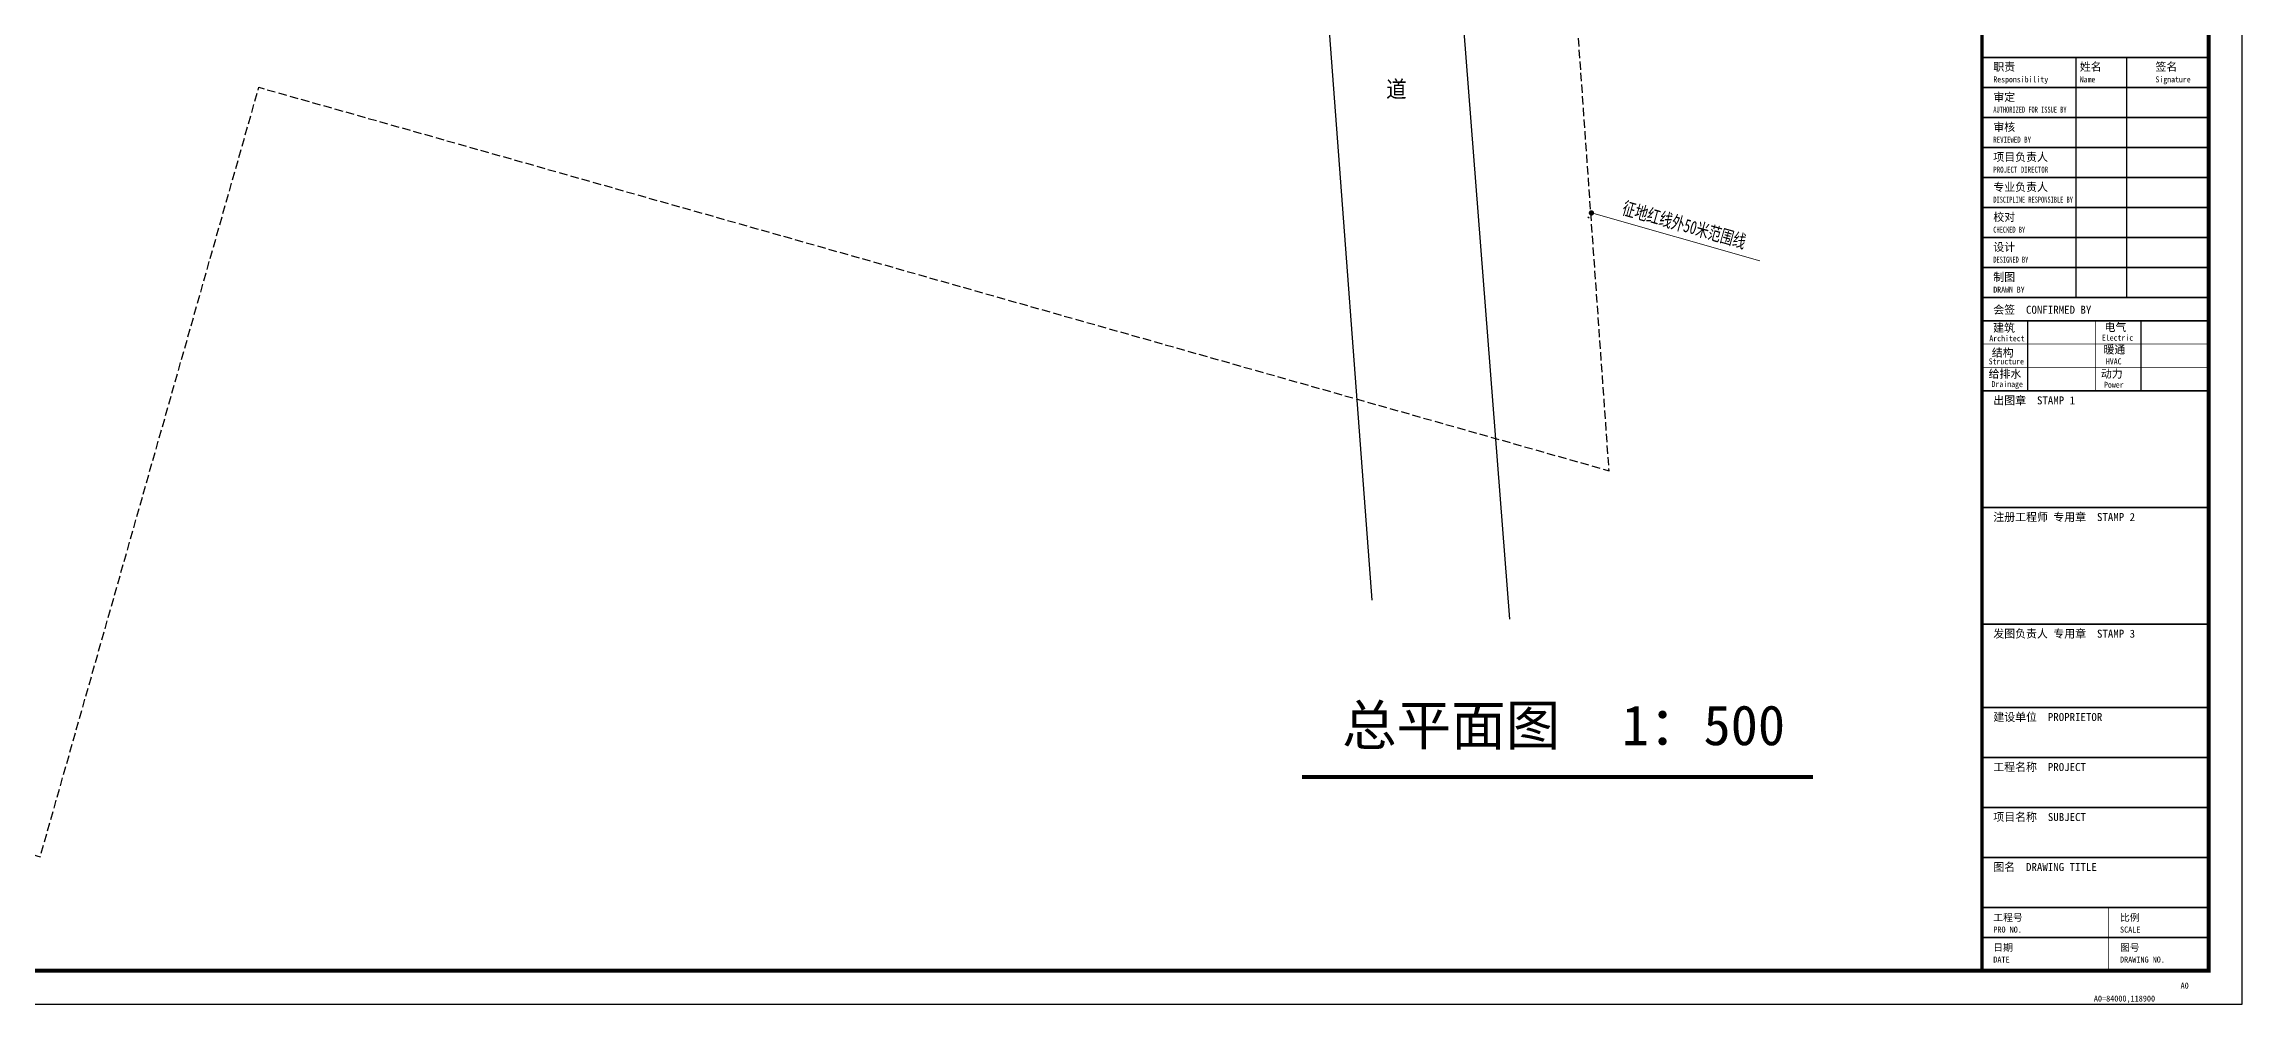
# Model space of a CAD drawing. Header units: millimetres. Extents: x 221342 to 221936, y -165780 to -165359.
# Drawn here: x 221606.5 to 221936.2, y -165779.8 to -165635.7 of the extents above; entities that cross this region are included whole.
import ezdxf

# ---------------------------------------------------------------- set-up
doc = ezdxf.new("R2010")
doc.units = ezdxf.units.MM
doc.linetypes.add('DASH', pattern=[0.35, 0.25, -0.1])
for name, color, linetype in [('COLUMN', 220, 'Continuous'), ('DX', 250, 'Continuous'), ('PUB_DIM', 3, 'Continuous'), ('TEXT', 171, 'Continuous'), ('TK', 3, 'Continuous'), ('zt-道路', 240, 'Continuous')]:
    doc.layers.add(name, color=color, linetype=linetype)
doc.styles.add('-黑体', font='', dxfattribs={"width": 0.7})
doc.styles.add('HZHT', font='')
doc.styles.add('图框字体2', font='', dxfattribs={"width": 0.8})
doc.styles.get('-黑体').set_extended_font_data('SimHei')
doc.styles.get('HZHT').set_extended_font_data('SimHei')
doc.styles.get('图框字体2').set_extended_font_data('FangSong')

msp = doc.modelspace()

# ---------------------------------------------------------------- linework, layer by layer
at = {"linetype": 'Continuous', "const_width": 0.6, "elevation": -20.765, "flags": 128}
msp.add_lwpolyline([(221795.203, -165745.714), (221871.818, -165745.714)], dxfattribs=at)
at = {"layer": 'COLUMN', "color": 211, "linetype": 'DASH', "ltscale": 5, "flags": 128}
msp.add_lwpolyline([(221377.584, -165692.787), (221605.982, -165757.663), (221638.771, -165642.23), (221841.266, -165699.749), (221826.696, -165494.171), (221465.005, -165385.02)], close=True, dxfattribs=at)
at = {"layer": 'DX', "linetype": 'Continuous'}
msp.add_line((221838.056, -165661.661), (221838.268, -165661.792), dxfattribs=at)
at = {"layer": 'PUB_DIM', "color": 20, "lineweight": 0}
msp.add_line((221838.612, -165661.08), (221863.887, -165668.26), dxfattribs=at)
at = {"layer": 'PUB_DIM', "color": 20, "lineweight": 0, "const_width": 0.4, "flags": 128}
msp.add_lwpolyline([(221838.42, -165661.026, 1), (221838.804, -165661.135, 1)], format="xyb", close=True, dxfattribs=at)
at = {"layer": 'TK'}
for p, q in [((221911.307, -165673.755), (221911.307, -165637.755)), ((221918.894, -165673.755), (221918.894, -165637.755)), ((221904.081, -165687.755), (221904.081, -165677.255)), ((221921.081, -165687.755), (221921.081, -165677.255))]:
    msp.add_line(p, q, dxfattribs=at)
msp.add_lwpolyline([(221341.684, -165779.755), (221936.184, -165779.755), (221936.184, -165359.255), (221341.684, -165359.255)], close=True, dxfattribs=at)
at = {"layer": 'TK', "const_width": 0.6}
msp.add_lwpolyline([(221354.184, -165774.755), (221931.184, -165774.755), (221931.184, -165364.255), (221354.184, -165364.255)], close=True, dxfattribs=at)
at = {"layer": 'TK'}
for points, const_width in [([(221897.184, -165774.755), (221897.184, -165364.255)], 0.5), ([(221897.184, -165637.755), (221931.184, -165637.755)], 0.25), ([(221897.184, -165642.255), (221931.184, -165642.255)], 0.25), ([(221897.184, -165646.755), (221931.184, -165646.755)], 0.25), ([(221897.184, -165651.255), (221931.184, -165651.255)], 0.25), ([(221897.184, -165655.755), (221931.184, -165655.755)], 0.25), ([(221897.184, -165660.255), (221931.184, -165660.255)], 0.25), ([(221897.184, -165664.755), (221931.184, -165664.755)], 0.25), ([(221897.184, -165669.255), (221931.184, -165669.255)], 0.25), ([(221897.184, -165673.755), (221931.184, -165673.755)], 0.25), ([(221897.184, -165677.255), (221931.184, -165677.255)], 0.25), ([(221914.184, -165677.255), (221914.184, -165687.755)], 0.1), ([(221897.184, -165680.755), (221931.184, -165680.755)], 0.1), ([(221897.184, -165684.255), (221931.184, -165684.255)], 0.1), ([(221897.184, -165687.755), (221931.184, -165687.755)], 0.25), ([(221897.184, -165705.255), (221931.184, -165705.255)], 0.25), ([(221897.184, -165722.755), (221931.184, -165722.755)], 0.25), ([(221897.184, -165735.255), (221931.184, -165735.255)], 0.25), ([(221897.184, -165742.755), (221931.184, -165742.755)], 0.25), ([(221897.184, -165750.255), (221931.184, -165750.255)], 0.25), ([(221897.184, -165757.755), (221931.184, -165757.755)], 0.25), ([(221897.184, -165765.255), (221931.184, -165765.255)], 0.25), ([(221916.184, -165765.255), (221916.184, -165774.755)], 0.1), ([(221897.184, -165769.755), (221931.184, -165769.755)], 0.25)]:
    msp.add_lwpolyline(points, dxfattribs=dict(at, const_width=const_width))
at = {"layer": 'zt-道路', "linetype": 'Continuous'}
for p, q in [((221826.373, -165722.04), (221808.209, -165488.592)), ((221799.02, -165630.482), (221805.705, -165719.168))]:
    msp.add_line(p, q, dxfattribs=at)

# ---------------------------------------------------------------- texts
at = {"layer": 'PUB_DIM', "color": 5, "lineweight": 0, "style": '-黑体', "width": 0.9}
msp.add_text('道', height=2.5, dxfattribs=at).set_placement((221807.827, -165643.762))
at = {"layer": 'PUB_DIM', "color": 20, "lineweight": 0, "style": '-黑体', "width": 0.7}
msp.add_text('征地红线外50米范围线', height=2, rotation=344.14276, dxfattribs=at).set_placement((221843.081, -165661.221))
at = {"layer": 'TEXT', "style": 'HZHT'}
for s, p in [('总平面图', (221801.212, -165740.923, -20.765)), ('1：500', (221843.15, -165740.923, -20.765))]:
    msp.add_text(s, height=6, dxfattribs=at).set_placement(p)
at = {"layer": 'TK', "style": '图框字体2'}
for s, height, p in [('职责', 1.2, (221898.884, -165639.762)), ('姓名', 1.2, (221911.848, -165639.762)), ('签名', 1.2, (221923.198, -165639.762)), ('审定', 1.2, (221898.884, -165644.299)), ('审核', 1.2, (221898.884, -165648.799)), ('项目负责人', 1.2, (221898.884, -165653.299)), ('专业负责人', 1.2, (221898.884, -165657.799)), ('校对', 1.2, (221898.884, -165662.299)), ('设计', 1.2, (221898.884, -165666.799)), ('制图', 1.2, (221898.884, -165671.299)), ('会签  CONFIRMED BY', 1.2, (221898.884, -165676.199)), ('建筑', 1.2, (221898.852, -165678.922)), ('电气', 1.2, (221915.554, -165678.83)), ('结构', 1.2, (221898.657, -165682.649)), ('暖通', 1.2, (221915.404, -165682.18)), ('给排水', 1.2, (221898.171, -165685.825)), ('动力', 1.2, (221915.014, -165685.8)), ('出图章  STAMP 1', 1.2, (221898.884, -165689.799)), ('注册工程师 专用章  STAMP 2', 1.2, (221898.884, -165707.299)), ('发图负责人 专用章  STAMP 3', 1.2, (221898.884, -165724.799)), ('建设单位  PROPRIETOR', 1.2, (221898.884, -165737.299)), ('工程名称  PROJECT', 1.2, (221898.884, -165744.799)), ('项目名称  SUBJECT', 1.2, (221898.884, -165752.299)), ('图名  DRAWING TITLE', 1.2, (221898.884, -165759.799)), ('工程号', 1.05, (221898.884, -165767.299)), ('比例', 1.05, (221917.884, -165767.299)), ('PRO NO.', 0.9, (221898.884, -165769.032)), ('SCALE', 0.9, (221917.884, -165769.032)), ('DATE', 0.9, (221898.884, -165773.532)), ('日期', 1.05, (221898.884, -165771.799)), ('DRAWING NO.', 0.9, (221917.884, -165773.532)), ('图号', 1.05, (221917.884, -165771.799)), ('A0=84000,118900', 0.9, (221913.963, -165779.377))]:
    msp.add_text(s, height=height, dxfattribs=at).set_placement(p)
for s, width, p in [('Responsibility', 0.8, (221898.884, -165641.495)), ('Name', 0.8, (221911.848, -165641.495)), ('Signature', 0.8, (221923.198, -165641.495)), ('AUTHORIZED FOR ISSUE BY', 0.65, (221898.884, -165646.032)), ('REVIEWED BY', 0.7, (221898.884, -165650.532)), ('PROJECT DIRECTOR', 0.7, (221898.884, -165655.032)), ('DISCIPLINE RESPONSIBLE BY', 0.65, (221898.884, -165659.532)), ('CHECKED BY', 0.65, (221898.884, -165664.032)), ('DESIGNED BY', 0.65, (221898.884, -165668.532)), ('DRAWN BY', 0.8, (221898.884, -165673.032)), ('Architect', 0.8, (221898.287, -165680.342)), ('Electric', 0.8, (221915.167, -165680.257)), ('Structure', 0.8, (221898.19, -165683.803)), ('HVAC', 0.8, (221915.767, -165683.797)), ('Drainage', 0.8, (221898.619, -165687.207)), ('Power', 0.8, (221915.486, -165687.309))]:
    msp.add_text(s, height=0.9, dxfattribs=dict(at, width=width)).set_placement(p)
at = {"layer": 'TK', "color": 254, "style": '图框字体2'}
msp.add_text('A0', height=0.9, dxfattribs=at).set_placement((221926.968, -165777.432))

doc.saveas('drawing.dxf')
